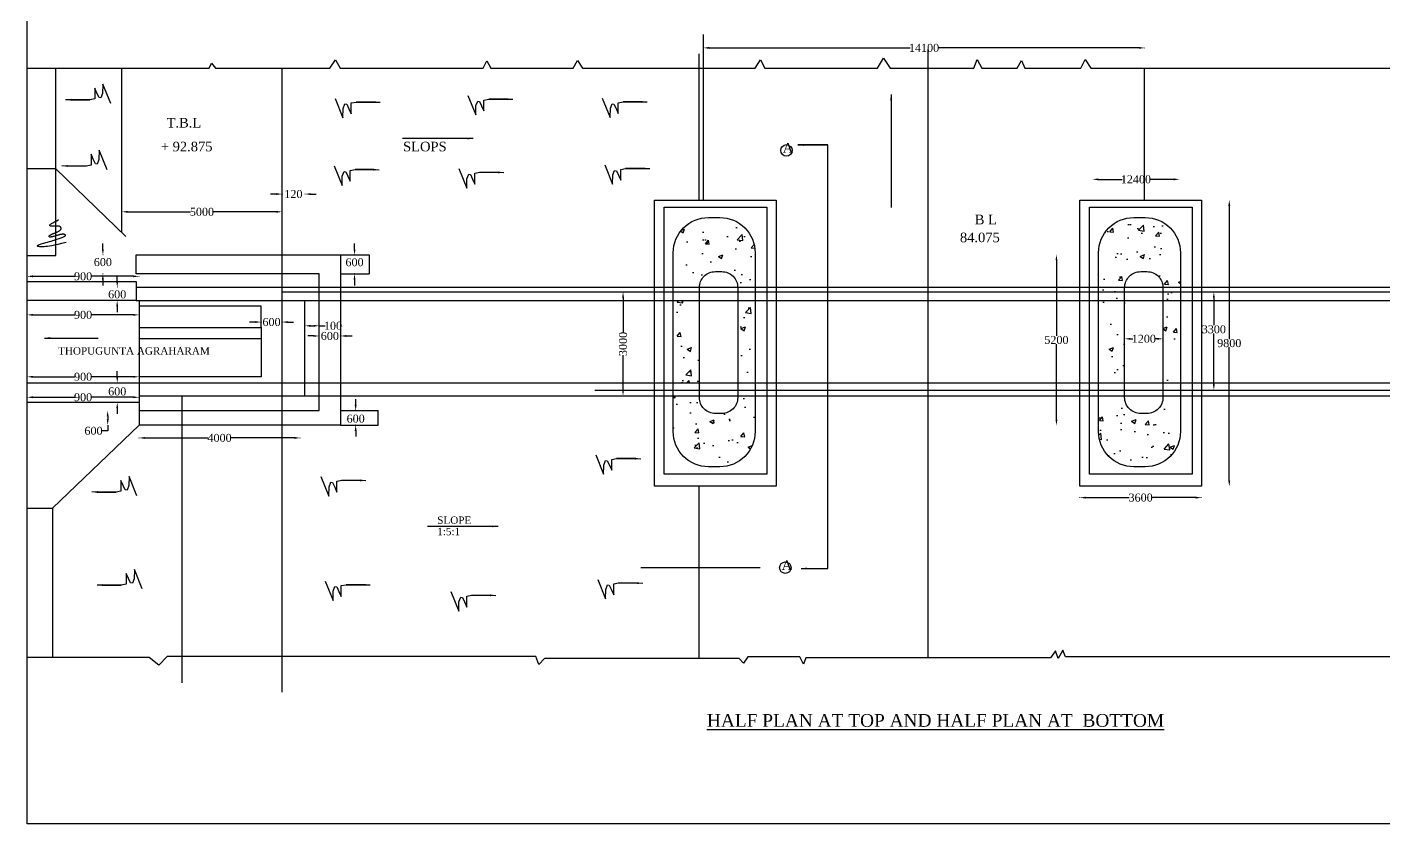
# Model space of a CAD drawing. Header units: millimetres. Extents: x 5055 to 77579, y 300 to 48963.
# Drawn here: x 5055 to 47437, y 300 to 25203 of the extents above; entities that cross this region are included whole.
import ezdxf

# ---------------------------------------------------------------- set-up
doc = ezdxf.new("R2010")
doc.units = ezdxf.units.MM
doc.header["$MEASUREMENT"] = 0
for name, color, linetype in [('DIM', 5, 'Continuous'), ('DWG.LINE', 10, 'Continuous'), ('HATCH', 2, 'Continuous'), ('TEXT', 7, 'Continuous')]:
    doc.layers.add(name, color=color, linetype=linetype)
doc.layers.add('DO LINE', color=3, linetype='Continuous', plot=False)
doc.layers.add('TITLE', color=7, linetype='Continuous', lineweight=30)
doc.styles.get("Standard").update_dxf_attribs({"font": 'TIMES.TTF', "height": 250})
doc.dimstyles.get("Standard").update_dxf_attribs({"dimtxt": 250, "dimasz": 180, "dimexe": 0.18, "dimexo": 0.0625, "dimgap": 0.09, "dimtad": 0, "dimtih": 1, "dimtoh": 1, "dimdec": 0, "dimzin": 0, "dimdsep": 46, "dimtxsty": 'Standard', "dimcen": 300, "dimclrd": 5, "dimclre": 5, "dimclrt": 4, "dimadec": 0, "dimazin": 0, "dimtfac": 1, "dimtdec": 0, "dimtofl": 0, "dimtmove": 0, "dimatfit": 3, "dimfxl": 5, "dimfxlon": 1, "dimtolj": 1, "dimtzin": 0, "dimarcsym": 0})

# ---------------------------------------------------------------- blocks, each defined once
blk = doc.blocks.new('*D55')
at = {"layer": 'Defpoints', "color": 0, "ltscale": 0.2}
for p in [(23670, 16924), (24050, 16924), (24050, 13676)]:
    blk.add_point(p, dxfattribs=at)
at = {"layer": 'DIM', "color": 5, "lineweight": -2, "ltscale": 0.2}
for p, q in [((23675, 16924), (23670, 16924)), ((23670, 16744), (23670, 15655)), ((23670, 13856), (23670, 14945)), ((23675, 13676), (23670, 13676))]:
    blk.add_line(p, q, dxfattribs=at)
at = {"layer": 'DIM', "color": 5, "ltscale": 0.2}
for points in [[(23640, 16744), (23700, 16744), (23670, 16924)], [(23640, 13856), (23700, 13856), (23670, 13676)]]:
    blk.add_solid(points, dxfattribs=at)
at = {"layer": 'DIM', "color": 4, "ltscale": 0.2, "insert": (23670, 15300), "char_height": 250, "attachment_point": 5, "rotation": 90}
blk.add_mtext('\\A1;3000', dxfattribs=at)
blk = doc.blocks.new('*D56')
at = {"layer": 'Defpoints', "color": 0, "ltscale": 0.2}
for p in [(8013, 19502), (13018, 19502), (13018, 19430)]:
    blk.add_point(p, dxfattribs=at)
at = {"layer": 'DIM', "color": 5, "lineweight": -2, "ltscale": 0.2}
for p, q in [((8013, 19435), (8013, 19430)), ((8193, 19430), (10162, 19430)), ((12838, 19430), (10869, 19430)), ((13018, 19435), (13018, 19430))]:
    blk.add_line(p, q, dxfattribs=at)
at = {"layer": 'DIM', "color": 5, "ltscale": 0.2}
for points in [[(8193, 19460), (8193, 19400), (8013, 19430)], [(12838, 19460), (12838, 19400), (13018, 19430)]]:
    blk.add_solid(points, dxfattribs=at)
at = {"layer": 'DIM', "color": 4, "ltscale": 0.2, "insert": (10516, 19430), "char_height": 250, "attachment_point": 5}
blk.add_mtext('\\A1;5000', dxfattribs=at)
blk = doc.blocks.new('*D57')
at = {"layer": 'Defpoints', "color": 0, "ltscale": 0.2}
for p in [(15291, 18082), (15283, 17492), (15291, 17492)]:
    blk.add_point(p, dxfattribs=at)
at = {"layer": 'DIM', "color": 5, "lineweight": -2, "ltscale": 0.2}
for p, q in [((15283, 18262), (15283, 18442)), ((15288, 18082), (15282, 18082)), ((15288, 17492), (15282, 17492)), ((15283, 17312), (15283, 17132))]:
    blk.add_line(p, q, dxfattribs=at)
at = {"layer": 'DIM', "color": 5, "ltscale": 0.2}
for points in [[(15253, 18262), (15313, 18262), (15283, 18082)], [(15253, 17312), (15313, 17312), (15283, 17492)]]:
    blk.add_solid(points, dxfattribs=at)
at = {"layer": 'DIM', "color": 4, "ltscale": 0.2, "insert": (15283, 17853), "char_height": 250, "attachment_point": 5}
blk.add_mtext('\\A1;600', dxfattribs=at)
blk = doc.blocks.new('*D58')
at = {"layer": 'Defpoints', "color": 0, "ltscale": 0.2}
for p in [(8457, 18082), (7421, 17492), (8457, 17492)]:
    blk.add_point(p, dxfattribs=at)
at = {"layer": 'DIM', "color": 5, "lineweight": -2, "ltscale": 0.2}
for p, q in [((7421, 18262), (7421, 18442)), ((7426, 18082), (7421, 18082)), ((7426, 17492), (7421, 17492)), ((7421, 17312), (7421, 17132))]:
    blk.add_line(p, q, dxfattribs=at)
at = {"layer": 'DIM', "color": 5, "ltscale": 0.2}
for points in [[(7391, 18262), (7451, 18262), (7421, 18082)], [(7391, 17312), (7451, 17312), (7421, 17492)]]:
    blk.add_solid(points, dxfattribs=at)
at = {"layer": 'DIM', "color": 4, "ltscale": 0.2, "insert": (7421, 17858), "char_height": 250, "attachment_point": 5}
blk.add_mtext('\\A1;600', dxfattribs=at)
blk = doc.blocks.new('*D59')
at = {"layer": 'Defpoints', "color": 0, "ltscale": 0.2}
for p in [(8457, 17073), (7869, 16659), (8457, 16659)]:
    blk.add_point(p, dxfattribs=at)
at = {"layer": 'DIM', "color": 5, "lineweight": -2, "ltscale": 0.2}
for p, q in [((7869, 17253), (7869, 17433)), ((7874, 17073), (7869, 17073)), ((7874, 16659), (7869, 16659)), ((7869, 16479), (7869, 16299))]:
    blk.add_line(p, q, dxfattribs=at)
at = {"layer": 'DIM', "color": 5, "ltscale": 0.2}
for points in [[(7839, 17253), (7899, 17253), (7869, 17073)], [(7839, 16479), (7899, 16479), (7869, 16659)]]:
    blk.add_solid(points, dxfattribs=at)
at = {"layer": 'DIM', "color": 4, "ltscale": 0.2, "insert": (7869, 16850), "char_height": 250, "attachment_point": 5}
blk.add_mtext('\\A1;600', dxfattribs=at)
blk = doc.blocks.new('*D60')
at = {"layer": 'Defpoints', "color": 0, "ltscale": 0.2}
for p in [(5055, 14085), (8551, 14274), (8551, 14085)]:
    blk.add_point(p, dxfattribs=at)
at = {"layer": 'DIM', "color": 5, "lineweight": -2, "ltscale": 0.2}
for p, q in [((5055, 14269), (5055, 14274)), ((5235, 14274), (6540, 14274)), ((8371, 14274), (7066, 14274)), ((8551, 14269), (8551, 14274))]:
    blk.add_line(p, q, dxfattribs=at)
at = {"layer": 'DIM', "color": 5, "ltscale": 0.2}
for points in [[(5235, 14304), (5235, 14244), (5055, 14274)], [(8371, 14304), (8371, 14244), (8551, 14274)]]:
    blk.add_solid(points, dxfattribs=at)
at = {"layer": 'DIM', "color": 4, "ltscale": 0.2, "insert": (6803, 14274), "char_height": 250, "attachment_point": 5}
blk.add_mtext('\\A1;900', dxfattribs=at)
blk = doc.blocks.new('*D25')
at = {"layer": 'Defpoints', "color": 0, "ltscale": 0.2}
for p in [(8551, 13634), (5055, 13445), (8551, 13445)]:
    blk.add_point(p, dxfattribs=at)
at = {"layer": 'DIM', "color": 5, "lineweight": -2, "ltscale": 0.2}
for p, q in [((5055, 13629), (5055, 13634)), ((5235, 13634), (6540, 13634)), ((8371, 13634), (7066, 13634)), ((8551, 13629), (8551, 13634))]:
    blk.add_line(p, q, dxfattribs=at)
at = {"layer": 'DIM', "color": 5, "ltscale": 0.2}
for points in [[(5235, 13664), (5235, 13604), (5055, 13634)], [(8371, 13664), (8371, 13604), (8551, 13634)]]:
    blk.add_solid(points, dxfattribs=at)
at = {"layer": 'DIM', "color": 4, "ltscale": 0.2, "insert": (6803, 13634), "char_height": 250, "attachment_point": 5}
blk.add_mtext('\\A1;900', dxfattribs=at)
blk = doc.blocks.new('*D26')
at = {"layer": 'Defpoints', "color": 0, "ltscale": 0.2}
for p in [(8551, 16209), (5055, 16020), (8551, 16020)]:
    blk.add_point(p, dxfattribs=at)
at = {"layer": 'DIM', "color": 5, "lineweight": -2, "ltscale": 0.2}
for p, q in [((5055, 16204), (5055, 16209)), ((5235, 16209), (6540, 16209)), ((8371, 16209), (7066, 16209)), ((8551, 16204), (8551, 16209))]:
    blk.add_line(p, q, dxfattribs=at)
at = {"layer": 'DIM', "color": 5, "ltscale": 0.2}
for points in [[(5235, 16239), (5235, 16179), (5055, 16209)], [(8371, 16239), (8371, 16179), (8551, 16209)]]:
    blk.add_solid(points, dxfattribs=at)
at = {"layer": 'DIM', "color": 4, "ltscale": 0.2, "insert": (6803, 16209), "char_height": 250, "attachment_point": 5}
blk.add_mtext('\\A1;900', dxfattribs=at)
blk = doc.blocks.new('*D27')
at = {"layer": 'Defpoints', "color": 0, "ltscale": 0.2}
for p in [(8551, 17414), (5055, 17225), (8551, 17225)]:
    blk.add_point(p, dxfattribs=at)
at = {"layer": 'DIM', "color": 5, "lineweight": -2, "ltscale": 0.2}
for p, q in [((5055, 17409), (5055, 17414)), ((5235, 17414), (6540, 17414)), ((8371, 17414), (7066, 17414)), ((8551, 17409), (8551, 17414))]:
    blk.add_line(p, q, dxfattribs=at)
at = {"layer": 'DIM', "color": 5, "ltscale": 0.2}
for points in [[(5235, 17444), (5235, 17384), (5055, 17414)], [(8371, 17444), (8371, 17384), (8551, 17414)]]:
    blk.add_solid(points, dxfattribs=at)
at = {"layer": 'DIM', "color": 4, "ltscale": 0.2, "insert": (6803, 17414), "char_height": 250, "attachment_point": 5}
blk.add_mtext('\\A1;900', dxfattribs=at)
blk = doc.blocks.new('*D61')
at = {"layer": 'Defpoints', "color": 0, "ltscale": 0.2}
for p in [(7766, 14085), (7766, 13474), (7870, 13474)]:
    blk.add_point(p, dxfattribs=at)
at = {"layer": 'DIM', "color": 5, "lineweight": -2, "ltscale": 0.2}
for p, q in [((7870, 14265), (7870, 14445)), ((7865, 14085), (7871, 14085)), ((7865, 13474), (7871, 13474)), ((7870, 13294), (7870, 13114))]:
    blk.add_line(p, q, dxfattribs=at)
at = {"layer": 'DIM', "color": 5, "ltscale": 0.2}
for points in [[(7840, 14265), (7900, 14265), (7870, 14085)], [(7840, 13294), (7900, 13294), (7870, 13474)]]:
    blk.add_solid(points, dxfattribs=at)
at = {"layer": 'DIM', "color": 4, "ltscale": 0.2, "insert": (7870, 13815), "char_height": 250, "attachment_point": 5}
blk.add_mtext('\\A1;600', dxfattribs=at)
blk = doc.blocks.new('*D62')
at = {"layer": 'Defpoints', "color": 0, "ltscale": 0.2}
for p in [(8551, 13216), (7571, 12764), (8551, 12764)]:
    blk.add_point(p, dxfattribs=at)
at = {"layer": 'DIM', "color": 5, "lineweight": -2, "ltscale": 0.2}
for p, q in [((7576, 13216), (7571, 13216)), ((7571, 13036), (7571, 12944)), ((7576, 12764), (7571, 12764)), ((7571, 12764), (7571, 12584)), ((7571, 12584), (7391, 12584))]:
    blk.add_line(p, q, dxfattribs=at)
at = {"layer": 'DIM', "color": 5, "ltscale": 0.2}
for points in [[(7541, 13036), (7601, 13036), (7571, 13216)], [(7541, 12944), (7601, 12944), (7571, 12764)]]:
    blk.add_solid(points, dxfattribs=at)
at = {"layer": 'DIM', "color": 4, "ltscale": 0.2, "insert": (7129, 12584), "char_height": 250, "attachment_point": 5}
blk.add_mtext('\\A1;600', dxfattribs=at)
blk = doc.blocks.new('*D28')
at = {"layer": 'Defpoints', "color": 0, "ltscale": 0.2}
for p in [(8551, 12332), (13582, 12363), (13582, 12332)]:
    blk.add_point(p, dxfattribs=at)
at = {"layer": 'DIM', "color": 5, "lineweight": -2, "ltscale": 0.2}
for p, q in [((8551, 12358), (8551, 12363)), ((8731, 12363), (10707, 12363)), ((13402, 12363), (11426, 12363)), ((13582, 12358), (13582, 12363))]:
    blk.add_line(p, q, dxfattribs=at)
at = {"layer": 'DIM', "color": 5, "ltscale": 0.2}
for points in [[(8731, 12393), (8731, 12333), (8551, 12363)], [(13402, 12393), (13402, 12333), (13582, 12363)]]:
    blk.add_solid(points, dxfattribs=at)
at = {"layer": 'DIM', "color": 4, "ltscale": 0.2, "insert": (11066, 12363), "char_height": 250, "attachment_point": 5}
blk.add_mtext('\\A1;4000', dxfattribs=at)
blk = doc.blocks.new('*D63')
at = {"layer": 'Defpoints', "color": 0, "ltscale": 0.2}
for p in [(15538, 13219), (15318, 12764), (15538, 12764)]:
    blk.add_point(p, dxfattribs=at)
at = {"layer": 'DIM', "color": 5, "lineweight": -2, "ltscale": 0.2}
for p, q in [((15318, 13399), (15318, 13579)), ((15323, 13219), (15317, 13219)), ((15323, 12764), (15317, 12764)), ((15318, 12584), (15318, 12404))]:
    blk.add_line(p, q, dxfattribs=at)
at = {"layer": 'DIM', "color": 5, "ltscale": 0.2}
for points in [[(15288, 13399), (15348, 13399), (15318, 13219)], [(15288, 12584), (15348, 12584), (15318, 12764)]]:
    blk.add_solid(points, dxfattribs=at)
at = {"layer": 'DIM', "color": 4, "ltscale": 0.2, "insert": (15318, 12964), "char_height": 250, "attachment_point": 5}
blk.add_mtext('\\A1;600', dxfattribs=at)
blk = doc.blocks.new('*D64')
at = {"layer": 'Defpoints', "color": 0, "ltscale": 0.2}
for p in [(12363, 16013), (13018, 16013), (13018, 15985)]:
    blk.add_point(p, dxfattribs=at)
at = {"layer": 'DIM', "color": 5, "lineweight": -2, "ltscale": 0.2}
for p, q in [((12183, 15985), (12003, 15985)), ((12363, 15990), (12363, 15985)), ((13018, 15990), (13018, 15985)), ((13198, 15985), (13378, 15985))]:
    blk.add_line(p, q, dxfattribs=at)
at = {"layer": 'DIM', "color": 5, "ltscale": 0.2}
for points in [[(12183, 16015), (12183, 15955), (12363, 15985)], [(13198, 16015), (13198, 15955), (13018, 15985)]]:
    blk.add_solid(points, dxfattribs=at)
at = {"layer": 'DIM', "color": 4, "ltscale": 0.2, "insert": (12690, 15985), "char_height": 250, "attachment_point": 5}
blk.add_mtext('\\A1;600', dxfattribs=at)
blk = doc.blocks.new('*D65')
at = {"layer": 'Defpoints', "color": 0, "ltscale": 0.2}
for p in [(13018, 20108), (13729, 20108), (13729, 19985)]:
    blk.add_point(p, dxfattribs=at)
at = {"layer": 'DIM', "color": 5, "lineweight": -2, "ltscale": 0.2}
for p, q in [((12838, 19985), (12658, 19985)), ((13018, 19990), (13018, 19985)), ((13729, 19990), (13729, 19985)), ((13909, 19985), (14089, 19985))]:
    blk.add_line(p, q, dxfattribs=at)
at = {"layer": 'DIM', "color": 5, "ltscale": 0.2}
for points in [[(12838, 20015), (12838, 19955), (13018, 19985)], [(13909, 20015), (13909, 19955), (13729, 19985)]]:
    blk.add_solid(points, dxfattribs=at)
at = {"layer": 'DIM', "color": 4, "ltscale": 0.2, "insert": (13373, 19985), "char_height": 250, "attachment_point": 5}
blk.add_mtext('\\A1;120', dxfattribs=at)
blk = doc.blocks.new('*D66')
at = {"layer": 'Defpoints', "color": 0, "ltscale": 0.2}
for p in [(13729, 15818), (14181, 15868), (14181, 15818)]:
    blk.add_point(p, dxfattribs=at)
at = {"layer": 'DIM', "color": 5, "lineweight": -2, "ltscale": 0.2}
for p, q in [((13729, 15863), (13729, 15868)), ((13909, 15868), (14001, 15868)), ((14181, 15863), (14181, 15868)), ((14181, 15868), (14361, 15868))]:
    blk.add_line(p, q, dxfattribs=at)
at = {"layer": 'DIM', "color": 5, "ltscale": 0.2}
for points in [[(13909, 15898), (13909, 15838), (13729, 15868)], [(14001, 15898), (14001, 15838), (14181, 15868)]]:
    blk.add_solid(points, dxfattribs=at)
at = {"layer": 'DIM', "color": 4, "ltscale": 0.2, "insert": (14610, 15868), "char_height": 250, "attachment_point": 5}
blk.add_mtext('\\A1;100', dxfattribs=at)
blk = doc.blocks.new('*D67')
at = {"layer": 'Defpoints', "color": 0, "ltscale": 0.2}
for p in [(14181, 15422), (14844, 15550), (14844, 15422)]:
    blk.add_point(p, dxfattribs=at)
at = {"layer": 'DIM', "color": 5, "lineweight": -2, "ltscale": 0.2}
for p, q in [((14001, 15550), (13821, 15550)), ((14181, 15545), (14181, 15551)), ((14844, 15545), (14844, 15551)), ((15024, 15550), (15204, 15550))]:
    blk.add_line(p, q, dxfattribs=at)
at = {"layer": 'DIM', "color": 5, "ltscale": 0.2}
for points in [[(14001, 15580), (14001, 15520), (14181, 15550)], [(15024, 15580), (15024, 15520), (14844, 15550)]]:
    blk.add_solid(points, dxfattribs=at)
at = {"layer": 'DIM', "color": 4, "ltscale": 0.2, "insert": (14512, 15550), "char_height": 250, "attachment_point": 5}
blk.add_mtext('\\A1;600', dxfattribs=at)
blk = doc.blocks.new('*D68')
at = {"layer": 'Defpoints', "color": 0, "ltscale": 0.2}
for p in [(26181, 28797), (26181, 24554), (39964, 24490)]:
    blk.add_point(p, dxfattribs=at)
at = {"layer": 'DIM', "color": 5, "lineweight": -2, "ltscale": 0.2}
for p, q in [((26181, 24559), (26181, 24554)), ((26361, 24554), (32639, 24554)), ((39784, 24554), (33506, 24554)), ((39964, 24549), (39964, 24554))]:
    blk.add_line(p, q, dxfattribs=at)
at = {"layer": 'DIM', "color": 5, "ltscale": 0.2}
for points in [[(26361, 24584), (26361, 24524), (26181, 24554)], [(39784, 24584), (39784, 24524), (39964, 24554)]]:
    blk.add_solid(points, dxfattribs=at)
at = {"layer": 'DIM', "color": 4, "ltscale": 0.2, "insert": (33073, 24554), "char_height": 250, "attachment_point": 5}
blk.add_mtext('\\A1;14100', dxfattribs=at)
blk = doc.blocks.new('*D29')
at = {"layer": 'Defpoints', "color": 0, "ltscale": 0.2}
for p in [(37209, 18094), (37272, 18094), (37272, 12757)]:
    blk.add_point(p, dxfattribs=at)
at = {"layer": 'DIM', "color": 5, "lineweight": -2, "ltscale": 0.2}
for p, q in [((37214, 18094), (37209, 18094)), ((37209, 17914), (37209, 15553)), ((37209, 12937), (37209, 15298)), ((37214, 12757), (37209, 12757))]:
    blk.add_line(p, q, dxfattribs=at)
at = {"layer": 'DIM', "color": 5, "ltscale": 0.2}
for points in [[(37179, 17914), (37239, 17914), (37209, 18094)], [(37179, 12937), (37239, 12937), (37209, 12757)]]:
    blk.add_solid(points, dxfattribs=at)
at = {"layer": 'DIM', "color": 4, "ltscale": 0.2, "insert": (37209, 15425), "char_height": 250, "attachment_point": 5}
blk.add_mtext('\\A1;5200', dxfattribs=at)
blk = doc.blocks.new('*D30')
at = {"layer": 'Defpoints', "color": 0, "ltscale": 0.2}
for p in [(38333, 20395), (41051, 20445), (41051, 20395)]:
    blk.add_point(p, dxfattribs=at)
at = {"layer": 'DIM', "color": 5, "lineweight": -2, "ltscale": 0.2}
for p, q in [((38333, 20440), (38333, 20445)), ((38513, 20445), (39258, 20445)), ((40871, 20445), (40125, 20445)), ((41051, 20440), (41051, 20445))]:
    blk.add_line(p, q, dxfattribs=at)
at = {"layer": 'DIM', "color": 5, "ltscale": 0.2}
for points in [[(38513, 20475), (38513, 20415), (38333, 20445)], [(40871, 20475), (40871, 20415), (41051, 20445)]]:
    blk.add_solid(points, dxfattribs=at)
at = {"layer": 'DIM', "color": 4, "ltscale": 0.2, "insert": (39692, 20445), "char_height": 250, "attachment_point": 5}
blk.add_mtext('\\A1;12400', dxfattribs=at)
blk = doc.blocks.new('*D31')
at = {"layer": 'Defpoints', "color": 0, "ltscale": 0.2}
for p in [(42282, 19797), (42608, 19797), (42282, 10850)]:
    blk.add_point(p, dxfattribs=at)
at = {"layer": 'DIM', "color": 5, "lineweight": -2, "ltscale": 0.2}
for p, q in [((42603, 19797), (42608, 19797)), ((42608, 19617), (42608, 15451)), ((42608, 11030), (42608, 15196)), ((42603, 10850), (42608, 10850))]:
    blk.add_line(p, q, dxfattribs=at)
at = {"layer": 'DIM', "color": 5, "ltscale": 0.2}
for points in [[(42578, 19617), (42638, 19617), (42608, 19797)], [(42578, 11030), (42638, 11030), (42608, 10850)]]:
    blk.add_solid(points, dxfattribs=at)
at = {"layer": 'DIM', "color": 4, "ltscale": 0.2, "insert": (42608, 15324), "char_height": 250, "attachment_point": 5}
blk.add_mtext('\\A1;9800', dxfattribs=at)
blk = doc.blocks.new('*D69')
at = {"layer": 'Defpoints', "color": 0, "ltscale": 0.2}
for p in [(41926, 16924), (42126, 16924), (41926, 13856)]:
    blk.add_point(p, dxfattribs=at)
at = {"layer": 'DIM', "color": 5, "lineweight": -2, "ltscale": 0.2}
for p, q in [((42121, 16924), (42126, 16924)), ((42126, 16744), (42126, 15886)), ((42126, 14036), (42126, 15631)), ((42121, 13856), (42126, 13856))]:
    blk.add_line(p, q, dxfattribs=at)
at = {"layer": 'DIM', "color": 5, "ltscale": 0.2}
for points in [[(42096, 16744), (42156, 16744), (42126, 16924)], [(42096, 14036), (42156, 14036), (42126, 13856)]]:
    blk.add_solid(points, dxfattribs=at)
at = {"layer": 'DIM', "color": 4, "ltscale": 0.2, "insert": (42126, 15758), "char_height": 250, "attachment_point": 5}
blk.add_mtext('\\A1;3300', dxfattribs=at)
blk = doc.blocks.new('*D32')
at = {"layer": 'Defpoints', "color": 0, "ltscale": 0.2}
for p in [(37940, 10383), (41739, 10497), (41739, 10383)]:
    blk.add_point(p, dxfattribs=at)
at = {"layer": 'DIM', "color": 5, "lineweight": -2, "ltscale": 0.2}
for p, q in [((37940, 10492), (37940, 10497)), ((38120, 10497), (39484, 10497)), ((41559, 10497), (40194, 10497)), ((41739, 10492), (41739, 10497))]:
    blk.add_line(p, q, dxfattribs=at)
at = {"layer": 'DIM', "color": 5, "ltscale": 0.2}
for points in [[(38120, 10527), (38120, 10467), (37940, 10497)], [(41559, 10527), (41559, 10467), (41739, 10497)]]:
    blk.add_solid(points, dxfattribs=at)
at = {"layer": 'DIM', "color": 4, "ltscale": 0.2, "insert": (39839, 10497), "char_height": 250, "attachment_point": 5}
blk.add_mtext('\\A1;3600', dxfattribs=at)
blk = doc.blocks.new('*D70')
at = {"layer": 'Defpoints', "color": 0, "ltscale": 0.2}
for p in [(39340, 15343), (40537, 15460), (40537, 15343)]:
    blk.add_point(p, dxfattribs=at)
at = {"layer": 'DIM', "color": 5, "lineweight": -2, "ltscale": 0.2}
for p, q in [((39340, 15455), (39340, 15460)), ((39520, 15460), (39598, 15460)), ((40357, 15460), (40280, 15460)), ((40537, 15455), (40537, 15460))]:
    blk.add_line(p, q, dxfattribs=at)
at = {"layer": 'DIM', "color": 5, "ltscale": 0.2}
for points in [[(39520, 15490), (39520, 15430), (39340, 15460)], [(40357, 15490), (40357, 15430), (40537, 15460)]]:
    blk.add_solid(points, dxfattribs=at)
at = {"layer": 'DIM', "color": 4, "ltscale": 0.2, "insert": (39939, 15460), "char_height": 250, "attachment_point": 5}
blk.add_mtext('\\A1;1200', dxfattribs=at)

msp = doc.modelspace()

# ---------------------------------------------------------------- hatches: boundary and pattern name
at = {"layer": 'HATCH', "ltscale": 0.2}
h = msp.add_hatch(dxfattribs=at)
h.set_pattern_fill('AR-CONC', color=256, scale=200, style=0)
h.paths.add_polyline_path([(41081.1, 13676), (40537.3, 13676), (40537.3, 13626, -0.4142136), (40037.3, 13126), (39840.2, 13126, -0.4142136), (39340.2, 13626), (39340.2, 13676), (38524.6, 13676), (38524.6, 12562.5, 0.4142136), (39624.6, 11462.5), (39981.1, 11462.5, 0.4142136), (41081.1, 12562.5)])
h.paths.add_polyline_path([(41081.1, 18152.5, 0.4142136), (39981.1, 19252.5), (39624.6, 19252.5, 0.4142136), (38524.6, 18152.5), (38524.6, 14085.1), (39340.2, 14085.1), (39340.2, 17060.9, -0.4142136), (39840.2, 17560.9), (40037.3, 17560.9, -0.4142136), (40537.3, 17060.9), (40537.3, 14085.1), (41081.1, 14085.1)])
h.paths.add_polyline_path([(27795.7, 12562.5), (27795.7, 13676), (27251.8, 13676), (27251.8, 13626, -0.4142136), (26751.8, 13126), (26554.7, 13126, -0.4142136), (26054.7, 13626), (26054.7, 13676), (25239.2, 13676), (25239.2, 12562.5, 0.4142136), (26339.2, 11462.5), (26695.7, 11462.5, 0.4142136)])
h.paths.add_polyline_path([(26054.7, 16658.8), (25239.2, 16658.8), (25239.2, 14085.1), (26054.7, 14085.1)])
h.paths.add_polyline_path([(27795.7, 18152.5, 0.4142136), (26695.7, 19252.5), (26339.2, 19252.5, 0.4142136), (25239.2, 18152.5), (25239.2, 17073.5), (26054.9, 17073.5, -0.4068792), (26554.7, 17560.9), (26751.8, 17560.9, -0.4068792), (27251.7, 17073.5), (27795.7, 17073.5)])
h.paths.add_polyline_path([(27795.7, 16658.8), (27251.8, 16658.8), (27251.8, 14085.1), (27795.7, 14085.1)])
h.paths.add_polyline_path([(28069.4, 29422), (25050.4, 29422), (25050.4, 29060.4), (24693.7, 29060.4), (24693.7, 28682.8), (28378.2, 28682.8), (28378.2, 29087), (28069.4, 29087)])
h.paths.add_polyline_path([(27064.7, 36509.3), (26025.8, 36509.3), (25447.7, 29422), (27668.6, 29422)])
h.paths.add_polyline_path([(27232.6, 37840.4), (25896, 37840.4), (25896, 37260.6), (27232.6, 37260.6)])
h.paths.add_polyline_path([(25566.6, 28724.4), (27239.8, 28724.4), (27239.8, 29187), (25566.6, 29187)], flags=24)
h.paths.add_polyline_path([(26137, 29845.5), (26979.2, 29845.5), (26979.2, 29466.2), (26137, 29466.2)], flags=24)
h.paths.add_polyline_path([(26160.9, 37604.1), (26967.7, 37604.1), (26967.7, 37224.8), (26160.9, 37224.8)], flags=9)

# ---------------------------------------------------------------- linework, layer by layer
at = {"layer": 'DIM', "ltscale": 0.2}
msp.add_lwpolyline([(33202.4, 5487.2), (33202.4, 24500.8)], dxfattribs=at)
at = {"layer": 'DO LINE', "ltscale": 0.2}
msp.add_lwpolyline([(24957.4, 19574.7), (28166.8, 19574.7), (28166.8, 11228.8), (24957.4, 11228.8)], close=True, dxfattribs=at)
msp.add_lwpolyline([(26339.2, 19252.5), (26695.7, 19252.5, -0.4142136), (27795.7, 18152.5), (27795.7, 12562.5, -0.4142136), (26695.7, 11462.5), (26339.2, 11462.5, -0.4142136), (25239.2, 12562.5), (25239.2, 18152.5, -0.4142136)], format="xyb", close=True, dxfattribs=at)
for points in [[(14180.9, 13676), (14180.9, 17492.4), (8457.3, 17492.4), (8457.3, 18082.3), (14843.8, 18082.3), (14843.8, 12763.6), (8550.9, 12763.6)], [(14843.8, 18082.3), (15738.9, 18082.3), (15738.9, 17492.4)], [(14843.8, 17492.4), (15738.9, 17492.4)], [(33202.4, 17073.5), (61730.5, 17073.5)], [(13728.7, 13676), (13728.7, 16658.8)], [(33202.4, 16924.2), (61730.5, 16924.2)], [(33202.4, 16658.8), (62121.8, 16658.8)], [(8550.9, 15810.7), (12362.9, 15810.7), (12362.9, 14271.3), (8550.9, 14271.3)], [(8550.9, 15469.7), (12362.9, 15469.7)], [(33202.4, 14085.1), (61730.5, 14085.1)], [(33202.4, 13855.9), (61730.5, 13855.9)], [(33202.4, 13676), (61730.5, 13676)], [(14843.8, 12763.6), (16025, 12763.6), (16025, 13219.3)], [(14843.8, 13219.3), (16025, 13219.3)], [(24224.9, 8313.1), (27958.5, 8313.1)]]:
    msp.add_lwpolyline(points, dxfattribs=at)
at = {"layer": 'DWG.LINE', "ltscale": 0.2}
for points in [[(26181, 19796.8), (26181, 24975.1)], [(5054.9, 23921.7), (10737.7, 23921.7), (10815.8, 24073.2), (10939.5, 23921.7), (14510.2, 23921.7), (14685.6, 24185.5), (14831.8, 23921.7), (19298.2, 23921.7), (19410.2, 24146.5), (19536.9, 23921.7), (22107.7, 23921.7), (22249, 24156.3), (22404.9, 23921.7), (27794, 23921.7), (27964.5, 24185.5), (28101, 23921.7), (31615.6, 23921.7), (31807.1, 24234.1), (32011.8, 23921.7), (34625, 23921.7), (34733.2, 24195.7), (34874.5, 23921.7), (35986.8, 23921.7), (36118.3, 24161.7), (36225.5, 23921.7), (37970.6, 23921.7), (38107.1, 24186.1), (38282.5, 23921.7), (53151.7, 23921.7)], [(26050.9, 19796.8), (26050.9, 24371.7)], [(5947, 20777.4), (5947, 23921.7)], [(5947, 20777.4), (8138.6, 18658.3), (8013.4, 18779.3), (8013.4, 23921.7)], [(13018, 4417.6), (13018, 23921.7)], [(39964.1, 19796.8), (39964.1, 23921.7)], [(29234.1, 8281), (30069.8, 8281), (30069.8, 21519.5), (29132.5, 21519.5)], [(5054.9, 18062.1), (5947, 18062.1), (5947, 20777.4), (5054.9, 20777.4)], [(5054.9, 17250.5), (8457, 17250.5), (8457, 16662.9), (8550.9, 16662.9), (8550.9, 12763.6)], [(8457, 17073.5), (33202.4, 17073.5)], [(8457, 16658.8), (5054.9, 16658.8)], [(8457, 16658.8), (33202.4, 16658.8)], [(13018, 16924.2), (33202.4, 16924.2)], [(12362.9, 15810.7), (12362.9, 16486), (8550.9, 16486)], [(5054.9, 14085.1), (33202.4, 14085.1)], [(8550.9, 13676), (33202.4, 13676)], [(9892.2, 13676), (9892.2, 4706.7)], [(13018, 13215.9), (14180.9, 13215.9), (14180.9, 13676)], [(22788.9, 13855.9), (33202.4, 13855.9)], [(8550.9, 13473.7), (5054.9, 13473.7)], [(8550.9, 13215.9), (13018, 13215.9)], [(5850.1, 10171.2), (8550.9, 12763.6)], [(26043, 10850.4), (26043, 5466.7)], [(5054.9, 10171.2), (5850.1, 10171.2), (5850.1, 5502.6)], [(61730.5, 5522.4), (37494.8, 5522.4), (37413.6, 5725.4), (37265.7, 5472.9), (37184.6, 5711.1), (37027.2, 5487.2), (29377.7, 5487.2), (29307.4, 5290.1), (29194.9, 5520.3), (27564.7, 5520.3), (27436.1, 5327.6), (27302.2, 5466.7), (21214.9, 5466.7), (21038.1, 5284.8), (20947, 5536.3), (9426.8, 5536.3), (9167.3, 5265), (8864.6, 5502.6), (5054.9, 5502.6)]]:
    msp.add_lwpolyline(points, dxfattribs=at)
for points in [[(24654.1, 19796.8), (28453.3, 19796.8), (28453.3, 10850.4), (24654.1, 10850.4)], [(37939.6, 19796.8), (41738.8, 19796.8), (41738.8, 10850.4), (37939.6, 10850.4)], [(38242.8, 19574.7), (41452.3, 19574.7), (41452.3, 11228.8), (38242.8, 11228.8)]]:
    msp.add_lwpolyline(points, close=True, dxfattribs=at)
for points in [[(39624.6, 19252.5), (39981.1, 19252.5, -0.4142136), (41081.1, 18152.5), (41081.1, 12562.5, -0.4142136), (39981.1, 11462.5), (39624.6, 11462.5, -0.4142136), (38524.6, 12562.5), (38524.6, 18152.5, -0.4142136)], [(26554.7, 17560.9), (26751.8, 17560.9, -0.4142136), (27251.8, 17060.9), (27251.8, 13626, -0.4142136), (26751.8, 13126), (26554.7, 13126, -0.4142136), (26054.7, 13626), (26054.7, 17060.9, -0.4142136)], [(39840.2, 17560.9), (40037.3, 17560.9, -0.4142136), (40537.3, 17060.9), (40537.3, 13626, -0.4142136), (40037.3, 13126), (39840.2, 13126, -0.4142136), (39340.2, 13626), (39340.2, 17060.9, -0.4142136)]]:
    msp.add_lwpolyline(points, format="xyb", close=True, dxfattribs=at)
for centre in [(28773.5, 21350.4), (28739.5, 8306.3)]:
    msp.add_circle(centre, 179.2, dxfattribs=at)
at = {"layer": 'HATCH', "ltscale": 0.2}
for points in [[(7664.7, 22815.1), (7418.3, 23424.2), (7411.5, 23133.6), (7356.7, 22990.1), (7302, 23000.3), (7233.6, 23140.5), (7165.1, 23297.7), (7165.1, 23123.4), (7165.1, 22959.3), (7011.1, 22928.6), (6651.8, 22928.6), (6258.3, 22935.4)], [(6438.3, 22933.8), (7011.1, 22928.6)], [(14674.7, 22976.1), (14921.1, 22367.1), (14927.9, 22657.6), (14982.7, 22801.1), (15037.4, 22790.9), (15105.9, 22650.8), (15174.3, 22493.5), (15174.3, 22667.8), (15174.3, 22831.9), (15328.3, 22862.7), (15687.6, 22862.7), (16081.2, 22855.8)], [(18821.8, 23067.6), (19068.2, 22458.6), (19075, 22749.1), (19129.8, 22892.6), (19184.5, 22882.4), (19253, 22742.2), (19321.4, 22585), (19321.4, 22759.3), (19321.4, 22923.4), (19475.4, 22954.2), (19834.7, 22954.2), (20228.3, 22947.3)], [(20048.3, 22949), (19475.4, 22954.2)], [(23022.4, 22983.7), (23268.8, 22374.7), (23275.7, 22665.2), (23330.4, 22808.8), (23385.2, 22798.5), (23453.6, 22658.4), (23522, 22501.1), (23522, 22675.5), (23522, 22839.5), (23676, 22870.3), (24035.4, 22870.3), (24428.9, 22863.4)], [(15901.2, 22857.5), (15328.3, 22862.7)], [(24248.9, 22865.1), (23676, 22870.3)], [(7549.8, 20745.7), (7303.5, 21354.7), (7296.6, 21064.1), (7241.9, 20920.6), (7187.1, 20930.8), (7118.7, 21071), (7050.2, 21228.2), (7050.2, 21053.9), (7050.2, 20889.8), (6896.2, 20859.1), (6536.9, 20859.1), (6143.4, 20865.9)], [(6323.4, 20864.3), (6896.2, 20859.1)], [(14645.5, 20866.5), (14891.9, 20257.5), (14898.7, 20548), (14953.5, 20691.5), (15008.2, 20681.3), (15076.6, 20541.2), (15145.1, 20383.9), (15145.1, 20558.2), (15145.1, 20722.3), (15299.1, 20753.1), (15658.4, 20753.1), (16051.9, 20746.2)], [(18541.2, 20780.4), (18787.5, 20171.4), (18794.4, 20461.9), (18849.1, 20605.5), (18903.9, 20595.2), (18972.3, 20455.1), (19040.8, 20297.8), (19040.8, 20472.2), (19040.8, 20636.2), (19194.8, 20667), (19554.1, 20667), (19947.6, 20660.1)], [(23097.9, 20900.8), (23344.3, 20291.8), (23351.2, 20582.3), (23405.9, 20725.9), (23460.7, 20715.6), (23529.1, 20575.5), (23597.6, 20418.3), (23597.6, 20592.6), (23597.6, 20756.7), (23751.5, 20787.4), (24110.9, 20787.4), (24504.4, 20780.6)], [(24324.4, 20782.2), (23751.5, 20787.4)], [(15871.9, 20747.9), (15299.1, 20753.1)], [(19767.6, 20661.8), (19194.8, 20667)], [(6270.9, 18474.2), (6131.7, 18440.6), (6013.6, 18412.8), (5913.9, 18390.2), (5829.7, 18372.4), (5758, 18358.8), (5696.1, 18349), (5641.2, 18342.3), (5590.3, 18338.3), (5541.4, 18336.6), (5495.4, 18337), (5454, 18339.3), (5418.8, 18343.7), (5391.6, 18349.8), (5374, 18357.8), (5367.6, 18367.5), (5374.2, 18378.8), (5394.8, 18391.6), (5427.7, 18405.7), (5470.5, 18420.8), (5520.9, 18436.7), (5576.6, 18453), (5635.3, 18469.5), (5694.5, 18486), (5752, 18502), (5805.8, 18517.5), (5855.8, 18532.4), (5902.2, 18546.6), (5945.1, 18560.2), (5984.9, 18573.1), (6021.7, 18585.5), (6055.7, 18597.2), (6087.3, 18608.3), (6116.4, 18618.9), (6143.2, 18628.9), (6167.3, 18638.3), (6188.8, 18647.4), (6207.4, 18656), (6223, 18664.3), (6235.5, 18672.3), (6244.7, 18680), (6250.5, 18687.5), (6253.2, 18694.7), (6252.9, 18701.5), (6249.8, 18707.8), (6244.1, 18713.4), (6236.2, 18718.3), (6226.1, 18722.2), (6214.1, 18725.2), (6200.4, 18727), (6185.3, 18727.9), (6169.1, 18727.8), (6151.9, 18726.9), (6134.2, 18725.2), (6116, 18722.8), (6097.9, 18719.8), (6079.9, 18716.3), (6062.2, 18712.4), (6044.9, 18708.2), (6027.5, 18703.5), (6010.1, 18698.6), (5992.2, 18693.3), (5973.8, 18687.7), (5954.7, 18681.9), (5934.6, 18675.9), (5913.4, 18669.8), (5891.6, 18663.6), (5869.6, 18657.8), (5848, 18652.6), (5827.3, 18648.1), (5807.9, 18644.7), (5790.4, 18642.6), (5775.2, 18642), (5762.8, 18643.1), (5753.1, 18645.7), (5745.9, 18649.6), (5741, 18654.4), (5738.3, 18660), (5737.5, 18666), (5738.5, 18672.2), (5741.1, 18678.3), (5745.1, 18684.1), (5750.4, 18689.6), (5756.8, 18694.9), (5764.2, 18699.9), (5772.4, 18704.8), (5781.4, 18709.5), (5790.9, 18714.1), (5801, 18718.7), (5811.3, 18723.3), (5822.1, 18728), (5833.3, 18732.7), (5845, 18737.6), (5857.3, 18742.6), (5870.2, 18747.9), (5883.8, 18753.5), (5898.2, 18759.5), (5913.4, 18765.8), (5929.2, 18772.4), (5945.5, 18779.4), (5962, 18786.6), (5978.6, 18794.1), (5995.1, 18801.8), (6011.4, 18809.7), (6027.1, 18817.8), (6042.2, 18826), (6056.4, 18834.3), (6069.5, 18842.8), (6081.4, 18851.6), (6091.9, 18860.6), (6100.7, 18869.9), (6107.6, 18879.6), (6112.5, 18889.7), (6115.3, 18900.1), (6116, 18910.8), (6114.9, 18921.3), (6112.1, 18931.6), (6107.9, 18941.4), (6102.4, 18950.3), (6095.8, 18958.3), (6088.4, 18965), (6080.3, 18970.2), (6071.5, 18974.2), (6062.1, 18977), (6052, 18978.9), (6041.2, 18980.1), (6029.8, 18980.7), (6017.8, 18980.9), (6005.1, 18980.9), (5991.8, 18980.9), (5977.9, 18980.9), (5963.4, 18980.9), (5948.3, 18980.9), (5932.8, 18980.9), (5916.8, 18980.9), (5900.3, 18980.9), (5883.4, 18980.9), (5866.2, 18981), (5849, 18981.1), (5832.2, 18981.5), (5816.3, 18982.2), (5801.6, 18983.4), (5788.5, 18985.2), (5777.4, 18987.8), (5768.8, 18991.1), (5762.9, 18995.4), (5759.8, 19000.5), (5759.1, 19006.4), (5760.9, 19013), (5764.9, 19020.1), (5771.1, 19027.6), (5779.2, 19035.5), (5789.2, 19043.6), (5801.1, 19052), (5816, 19061.4), (5835, 19072.7), (5859.6, 19086.7), (5891, 19104.2), (5930.4, 19126.2), (5979.1, 19153.4), (6038.4, 19186.7)], [(22816.6, 11834.5), (23063, 11225.4), (23069.8, 11516), (23124.6, 11659.5), (23179.3, 11649.3), (23247.8, 11509.1), (23316.2, 11351.9), (23316.2, 11526.2), (23316.2, 11690.3), (23470.2, 11721.1), (23829.5, 11721.1), (24223.1, 11714.2)], [(24043.1, 11715.9), (23470.2, 11721.1)], [(8485.2, 10553.5), (8238.8, 11162.5), (8231.9, 10872), (8177.2, 10728.4), (8122.4, 10738.7), (8054, 10878.8), (7985.5, 11036), (7985.5, 10861.7), (7985.5, 10697.7), (7831.5, 10666.9), (7472.2, 10666.9), (7078.7, 10673.7)], [(14232, 11154.4), (14478.4, 10545.4), (14485.2, 10835.9), (14540, 10979.5), (14594.7, 10969.2), (14663.2, 10829.1), (14731.6, 10671.9), (14731.6, 10846.2), (14731.6, 11010.3), (14885.6, 11041), (15244.9, 11041), (15638.5, 11034.2)], [(15458.5, 11035.8), (14885.6, 11041)], [(7258.7, 10672.1), (7831.5, 10666.9)], [(8650.5, 7645.2), (8404.1, 8254.2), (8397.2, 7963.7), (8342.5, 7820.1), (8287.7, 7830.4), (8219.3, 7970.5), (8150.9, 8127.7), (8150.9, 7953.4), (8150.9, 7789.3), (7996.9, 7758.6), (7637.5, 7758.6), (7244, 7765.4)], [(7424, 7763.8), (7996.9, 7758.6)], [(14363.6, 7889.6), (14610, 7280.6), (14616.8, 7571.1), (14671.6, 7714.7), (14726.4, 7704.4), (14794.8, 7564.3), (14863.2, 7407.1), (14863.2, 7581.4), (14863.2, 7745.5), (15017.2, 7776.2), (15376.5, 7776.2), (15770.1, 7769.4)], [(15590.1, 7771), (15017.2, 7776.2)], [(22878.2, 7942.2), (23124.6, 7333.2), (23131.5, 7623.7), (23186.2, 7767.2), (23241, 7757), (23309.4, 7616.8), (23377.8, 7459.6), (23377.8, 7633.9), (23377.8, 7798), (23531.8, 7828.8), (23891.2, 7828.8), (24284.7, 7821.9)], [(24104.7, 7823.6), (23531.8, 7828.8)], [(18290.4, 7561), (18536.8, 6951.9), (18543.6, 7242.5), (18598.4, 7386), (18653.1, 7375.8), (18721.6, 7235.6), (18790, 7078.4), (18790, 7252.7), (18790, 7416.8), (18944, 7447.6), (19303.3, 7447.6), (19696.9, 7440.7)], [(19516.9, 7442.4), (18944, 7447.6)]]:
    msp.add_lwpolyline(points, dxfattribs=at)
for points in [[(6438, 22903.8), (6258.3, 22935.4), (6438.5, 22963.8)], [(15901.5, 22887.5), (16081.2, 22855.8), (15900.9, 22827.5)], [(20048.6, 22979), (20228.3, 22947.3), (20048, 22919)], [(24249.2, 22895.1), (24428.9, 22863.4), (24248.6, 22835.1)], [(6323.1, 20834.3), (6143.4, 20865.9), (6323.6, 20894.3)], [(15872.2, 20777.9), (16051.9, 20746.2), (15871.7, 20717.9)], [(24324.7, 20812.2), (24504.4, 20780.6), (24324.1, 20752.2)], [(19767.9, 20691.8), (19947.6, 20660.1), (19767.4, 20631.8)], [(24043.4, 11745.9), (24223.1, 11714.2), (24042.8, 11685.9)], [(15458.7, 11065.8), (15638.5, 11034.2), (15458.2, 11005.8)], [(7258.4, 10642.1), (7078.7, 10673.7), (7258.9, 10702.1)], [(7423.7, 7733.8), (7244, 7765.4), (7424.3, 7793.8)], [(15590.4, 7801), (15770.1, 7769.4), (15589.8, 7741)], [(24105, 7853.6), (24284.7, 7821.9), (24104.4, 7793.6)], [(19517.2, 7472.4), (19696.9, 7440.7), (19516.6, 7412.4)]]:
    msp.add_solid(points, dxfattribs=at)
at = {"layer": 'TITLE', "ltscale": 0.2}
msp.add_lwpolyline([(5054.9, 48963.1), (77578.6, 48963.1), (77578.6, 299.5), (5054.9, 299.5)], close=True, dxfattribs=at)

# ---------------------------------------------------------------- texts
at = {"layer": 'TEXT', "ltscale": 0.2}
for s, height, p in [('T.B.L', 300, (9411.3, 22064.2)), ('+ 92.875', 300, (9231.4, 21321.1)), ('SLOPS', 300, (16799.2, 21321.1)), ('A', 300, (28658.6, 21280.6)), ('B L', 300, (34658.4, 19040.2)), ('84.075', 300, (34193.7, 18480.3)), ('THOPUGUNTA AGRAHARAM', 230, (6022.2, 14968.3)), ('SLOPE', 230, (17866.6, 9678)), ('1:5:1', 230, (17866.6, 9322.6)), ('A', 300, (28624.6, 8236.6))]:
    msp.add_text(s, height=height, dxfattribs=at).set_placement(p)
at = {"layer": 'TITLE', "ltscale": 0.2}
msp.add_text('%%UHALF PLAN AT TOP AND HALF PLAN AT  BOTTOM', height=400, dxfattribs=at).set_placement((26291, 3333.6))

# ---------------------------------------------------------------- dimensions: what is measured, and where the dimension line sits
at = {"layer": 'DIM', "ltscale": 0.2}
for base, p1, p2, text, picture, middle in [((26181, 24553.7), (39964.1, 24490.4), (26181, 28796.9), '14100', '*D68', (33072.6, 24553.7)), ((41050.6, 20445.2), (38332.5, 20395.2), (41050.6, 20395.2), '12400', '*D30', (39691.6, 20445.2)), ((13018, 19429.8), (8013.4, 19502.4), (13018, 19502.4), '5000', '*D56', (10515.7, 19429.8)), ((8550.9, 17414.2), (5054.9, 17225.4), (8550.9, 17225.4), '900', '*D27', (6802.9, 17414.2)), ((8550.9, 16209.1), (5054.9, 16020.3), (8550.9, 16020.3), '900', '*D26', (6802.9, 16209.1)), ((13018, 15985.2), (12362.9, 16013.1), (13018, 16013.1), '600', '*D64', (12690.4, 15985.2)), ((14180.9, 15867.8), (13728.7, 15817.7), (14180.9, 15817.7), '100', '*D66', (14609.6, 15867.8)), ((14843.8, 15550.4), (14180.9, 15422.3), (14843.8, 15422.3), '600', '*D67', (14512.3, 15550.4)), ((40537.3, 15460), (39340.2, 15343.5), (40537.3, 15343.5), '1200', '*D70', (39938.7, 15460)), ((8550.9, 14273.9), (5054.9, 14085.1), (8550.9, 14085.1), '900', '*D60', (6802.9, 14273.9)), ((8550.9, 13633.9), (5054.9, 13445.1), (8550.9, 13445.1), '900', '*D25', (6802.9, 13633.9)), ((13581.9, 12362.6), (8550.9, 12332.1), (13581.9, 12332.1), '4000', '*D28', (11066.4, 12362.6))]:
    dim = msp.add_linear_dim(base=base, p1=p1, p2=p2, text=text, dimstyle='Standard', dxfattribs=at)
    dim.commit()
    dim.dimension.update_dxf_attribs({"geometry": picture, "text_midpoint": middle})
dim = msp.add_aligned_dim(p1=(13018, 20107.9), p2=(13728.7, 20107.9), distance=-122.5, text='120', dimstyle='Standard', dxfattribs=at)
dim.commit()
dim.dimension.update_dxf_attribs({"geometry": '*D65', "text_midpoint": (13373.4, 19985.4)})
for base, p1, p2, angle, text, picture, middle, dimtype in [((42608.2, 19796.8), (42281.7, 10850.4), (42281.7, 19796.8), 90, '9800', '*D31', (42608.2, 15323.6), 161), ((7421, 17492.4), (8457.3, 18082.3), (8457.3, 17492.4), 90, '600', '*D58', (7421, 17858.2), 160), ((15282.6, 17492.4), (15291.4, 18082.3), (15291.4, 17492.4), 270, '600', '*D57', (15282.6, 17853.5), 161), ((7869.3, 16658.8), (8457, 17073.5), (8457, 16658.8), 90, '600', '*D59', (7869.3, 16850.4), 160), ((42126.3, 16924.2), (41925.5, 13855.9), (41925.5, 16924.2), 90, '3300', '*D69', (42126.3, 15758.3), 160), ((7870.3, 13473.7), (7765.9, 14085.1), (7765.9, 13473.7), 90, '600', '*D61', (7870.3, 13814.8), 160), ((15317.6, 12763.6), (15538.4, 13219.3), (15538.4, 12763.6), 90, '600', '*D63', (15317.6, 12963.7), 160)]:
    dim = msp.add_linear_dim(base=base, p1=p1, p2=p2, angle=angle, text=text, dimstyle='Standard', dxfattribs=at)
    dim.commit()
    dim.dimension.update_dxf_attribs({"geometry": picture, "text_midpoint": middle, "dimtype": dimtype})
for base, p1, p2, text, picture, middle in [((37209.3, 18094.1), (37272.4, 12756.5), (37272.4, 18094.1), '5200', '*D29', (37209.3, 15425.3)), ((7571.3, 12763.6), (8550.9, 13215.9), (8550.9, 12763.6), '600', '*D62', (7128.9, 12583.6))]:
    dim = msp.add_linear_dim(base=base, p1=p1, p2=p2, angle=90, text=text, dimstyle='Standard', dxfattribs=at)
    dim.commit()
    dim.dimension.update_dxf_attribs({"geometry": picture, "text_midpoint": middle})
dim = msp.add_linear_dim(base=(23669.8, 16924.2), p1=(24050.2, 13676), p2=(24050.2, 16924.2), angle=90, text='3000', dimstyle='Standard', dxfattribs=at)
dim.commit()
dim.dimension.update_dxf_attribs({"geometry": '*D55', "text_midpoint": (23669.8, 15300.1), "dimtype": 160, "text_rotation": 90})
dim = msp.add_linear_dim(base=(41738.8, 10497.2), p1=(37939.6, 10382.6), p2=(41738.8, 10382.6), text='3600', dimstyle='Standard', dxfattribs=at)
dim.commit()
dim.dimension.update_dxf_attribs({"geometry": '*D32', "text_midpoint": (39839.2, 10497.2), "dimtype": 160})

# ---------------------------------------------------------------- leaders
for points in [[(32042.5, 23092.4), (32042.5, 19562.8)], [(18985.8, 21720.6), (16783.6, 21720.6)], [(5598.8, 15486.3), (7269.2, 15486.3)], [(19767, 9598.5), (17564.8, 9598.5)]]:
    msp.add_leader(points, dimstyle='Standard', override={"dimgap": 0.09, "dimtad": 0}, dxfattribs=at)
at = {"layer": 'DWG.LINE', "ltscale": 0.2}
for points in [[(29132.5, 21519.5), (30069.8, 21519.5)], [(29234.1, 8281), (30069.8, 8281)]]:
    msp.add_leader(points, dimstyle='Standard', override={"dimgap": 0.09, "dimtad": 0}, dxfattribs=at)

doc.saveas('drawing.dxf')
